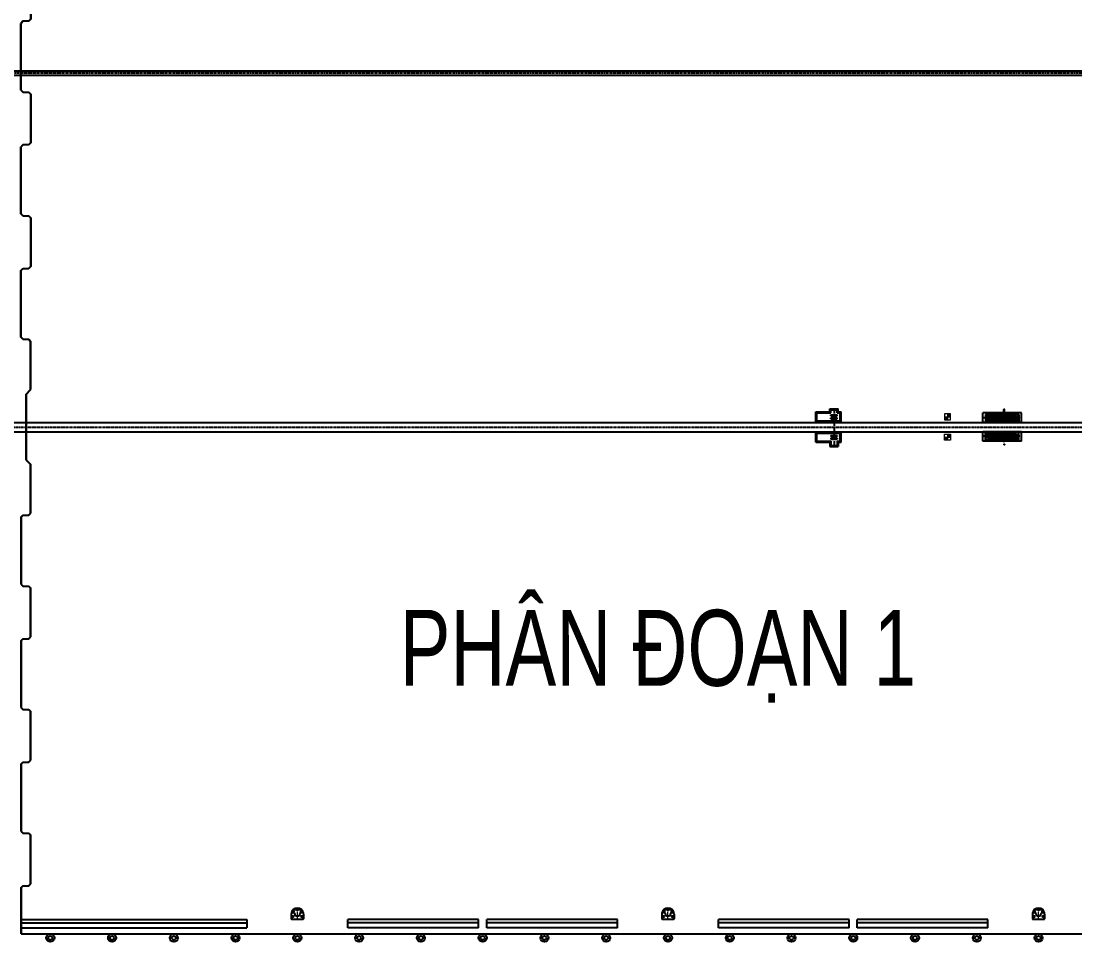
# Model space of a CAD drawing. Extents: x 3412 to 1212600, y 2456 to 246916.
# Drawn here: x 1106291 to 1158328, y 128366 to 173828 of the extents above; entities that cross this region are included whole.
import ezdxf
from ezdxf.enums import TextEntityAlignment as Align

# ---------------------------------------------------------------- set-up
doc = ezdxf.new("R2010")
doc.units = 0
doc.header["$LTSCALE"] = 20
doc.header["$MEASUREMENT"] = 0
doc.linetypes.add('CENTER', pattern=[2, 1.25, -0.25, 0.25, -0.25])
doc.linetypes.add('HIDDEN', pattern=[0.375, 0.25, -0.125])
for name, color, linetype in [('BAO', 7, 'CONTINUOUS'), ('CEN', 1, 'CENTER'), ('FENDER', 4, 'CONTINUOUS'), ('Gochanxe', 6, 'CONTINUOUS'), ('HATCH', 8, 'CONTINUOUS'), ('HIDDEN', 9, 'HIDDEN'), ('KHUAT', 8, 'HIDDEN'), ('PAD', 2, 'CONTINUOUS'), ('Text-Vie', 4, 'CONTINUOUS'), ('THEP', 2, 'CONTINUOUS'), ('TRUC', 1, 'CENTER')]:
    doc.layers.add(name, color=color, linetype=linetype)
doc.styles.add('VNROMANS', font='vn_vni.shx', dxfattribs={"width": 0.75, "bigfont": 'bigfont.shx'})

# ---------------------------------------------------------------- blocks, each defined once
blk = doc.blocks.new('STOWN PIN')
at = {"layer": 'BAO'}
for p, q in [((1013225, 483978), (1013225, 483508)), ((1013225, 483978), (1015125, 483978)), ((1015125, 483978), (1015125, 483508)), ((1013225, 483508), (1015125, 483508)), ((1013355, 483903), (1013355, 483553)), ((1013355, 483903), (1014995, 483903)), ((1013355, 483553), (1014995, 483553)), ((1013475, 483818), (1013475, 483783)), ((1013475, 483818), (1014875, 483818)), ((1013475, 483783), (1014875, 483783)), ((1013475, 483638), (1013475, 483673)), ((1013475, 483673), (1014875, 483673)), ((1013475, 483638), (1014875, 483638)), ((1013575, 483818), (1013575, 483783)), ((1013575, 483638), (1013575, 483673)), ((1013875, 483853), (1013975, 483853)), ((1013875, 483853), (1013875, 483603)), ((1013875, 483603), (1013975, 483603)), ((1013975, 483853), (1013975, 483603)), ((1014375, 483853), (1014475, 483853)), ((1014375, 483853), (1014375, 483603)), ((1014375, 483603), (1014475, 483603)), ((1014475, 483853), (1014475, 483603)), ((1014775, 483818), (1014775, 483783)), ((1014775, 483638), (1014775, 483673)), ((1014875, 483818), (1014875, 483783)), ((1014875, 483638), (1014875, 483673)), ((1014995, 483903), (1014995, 483553)), ((1013225, 483048), (1013225, 482578)), ((1013225, 483048), (1015125, 483048)), ((1013355, 483003), (1014995, 483003)), ((1013355, 482653), (1013355, 483003)), ((1013475, 482918), (1014875, 482918)), ((1013475, 482918), (1013475, 482883)), ((1013575, 482918), (1013575, 482883)), ((1013875, 482703), (1013875, 482953)), ((1013875, 482953), (1013975, 482953)), ((1013975, 482703), (1013975, 482953)), ((1014375, 482703), (1014375, 482953)), ((1014375, 482953), (1014475, 482953)), ((1014475, 482703), (1014475, 482953)), ((1014775, 482918), (1014775, 482883)), ((1014875, 482918), (1014875, 482883)), ((1014995, 482653), (1014995, 483003)), ((1015125, 483048), (1015125, 482578)), ((1013225, 482578), (1015125, 482578)), ((1013355, 482653), (1014995, 482653)), ((1013475, 482883), (1014875, 482883)), ((1013475, 482773), (1014875, 482773)), ((1013475, 482738), (1013475, 482773)), ((1013475, 482738), (1014875, 482738)), ((1013575, 482738), (1013575, 482773)), ((1013875, 482703), (1013975, 482703)), ((1014375, 482703), (1014475, 482703)), ((1014775, 482738), (1014775, 482773)), ((1014875, 482738), (1014875, 482773))]:
    blk.add_line(p, q, dxfattribs=at)
at = {"layer": 'CEN', "ltscale": 0.1}
for p, q in [((1013225, 483728), (1015125, 483728)), ((1013460, 483803), (1013370, 483803)), ((1013460, 483653), (1013370, 483653)), ((1013415, 483848), (1013415, 483759)), ((1013415, 483609), (1013415, 483698)), ((1014075, 483764), (1014075, 483693)), ((1014890, 483803), (1014980, 483803)), ((1014890, 483653), (1014980, 483653)), ((1014935, 483848), (1014935, 483759)), ((1014935, 483609), (1014935, 483698)), ((1013415, 482948), (1013415, 482859)), ((1014935, 482948), (1014935, 482859)), ((1013225, 482828), (1015125, 482828)), ((1013460, 482903), (1013370, 482903)), ((1013460, 482753), (1013370, 482753)), ((1013415, 482709), (1013415, 482798)), ((1014075, 482793), (1014075, 482864)), ((1014890, 482903), (1014980, 482903)), ((1014890, 482753), (1014980, 482753)), ((1014935, 482709), (1014935, 482798))]:
    blk.add_line(p, q, dxfattribs=at)
at = {"layer": 'HIDDEN', "ltscale": 0.2}
for p, q in [((1014055, 483728), (1014055, 484151)), ((1014095, 483728), (1014095, 484151)), ((1014055, 482828), (1014055, 482406)), ((1014095, 482828), (1014095, 482406))]:
    blk.add_line(p, q, dxfattribs=at)
at = {"layer": 'KHUAT'}
for p, q in [((1013690, 483876), (1013780, 483876)), ((1013690, 483876), (1013690, 483786)), ((1013690, 483786), (1013780, 483786)), ((1013690, 483671), (1013780, 483671)), ((1013690, 483671), (1013690, 483581)), ((1013690, 483581), (1013780, 483581)), ((1013780, 483876), (1013780, 483786)), ((1013780, 483671), (1013780, 483581)), ((1014130, 483876), (1014130, 483786)), ((1014130, 483876), (1014220, 483876)), ((1014130, 483786), (1014220, 483786)), ((1014130, 483671), (1014130, 483581)), ((1014130, 483671), (1014220, 483671)), ((1014130, 483581), (1014220, 483581)), ((1014220, 483876), (1014220, 483786)), ((1014220, 483671), (1014220, 483581)), ((1014570, 483876), (1014660, 483876)), ((1014570, 483876), (1014570, 483786)), ((1014570, 483786), (1014660, 483786)), ((1014570, 483671), (1014660, 483671)), ((1014570, 483671), (1014570, 483581)), ((1014570, 483581), (1014660, 483581)), ((1014660, 483876), (1014660, 483786)), ((1014660, 483671), (1014660, 483581)), ((1013690, 482886), (1013690, 482961)), ((1013690, 482961), (1013780, 482961)), ((1013780, 482886), (1013780, 482961)), ((1014130, 482961), (1014220, 482961)), ((1014130, 482886), (1014130, 482961)), ((1014220, 482886), (1014220, 482961)), ((1014570, 482886), (1014570, 482961)), ((1014570, 482961), (1014660, 482961)), ((1014660, 482886), (1014660, 482961)), ((1013690, 482886), (1013780, 482886)), ((1013690, 482771), (1013780, 482771)), ((1013690, 482696), (1013690, 482771)), ((1013690, 482696), (1013780, 482696)), ((1013780, 482696), (1013780, 482771)), ((1014130, 482886), (1014220, 482886)), ((1014130, 482771), (1014220, 482771)), ((1014130, 482696), (1014130, 482771)), ((1014130, 482696), (1014220, 482696)), ((1014220, 482696), (1014220, 482771)), ((1014570, 482886), (1014660, 482886)), ((1014570, 482696), (1014570, 482771)), ((1014570, 482771), (1014660, 482771)), ((1014570, 482696), (1014660, 482696)), ((1014660, 482696), (1014660, 482771))]:
    blk.add_line(p, q, dxfattribs=at)
for centre in [(1014075, 483728), (1014075, 482828)]:
    blk.add_circle(centre, 20, dxfattribs=at)
for centre, radius, start, end in [((1014065, 484145), 12, 33.1948, 146.8053), ((1014085, 484145), 11.9, 33.1802, 146.8198), ((1014085, 484158), 11.9, 213.1802, 326.8198), ((1014065, 482412), 12, 213.1947, 326.8052), ((1014085, 482399), 11.9, 33.1802, 146.8198), ((1014085, 482412), 11.9, 213.1802, 326.8198)]:
    blk.add_arc(centre, radius, start, end, dxfattribs=at)
blk = doc.blocks.new('KHE')
at = {"layer": 'BAO'}
for p, q in [((7378565, 1113151), (7378565, 1119311)), ((7378585, 1113151), (7378585, 1119311)), ((7378565, 1113151), (7378755, 1112961)), ((7378585, 1113151), (7378775, 1112961)), ((7378585, 1113151), (7378775, 1112961)), ((7378755, 1110561), (7378755, 1112961)), ((7378775, 1110561), (7378775, 1112961)), ((7378775, 1110561), (7378775, 1112961)), ((7378755, 1110561), (7378655, 1110461)), ((7378775, 1110561), (7378675, 1110461)), ((7378427, 1110461), (7378327, 1110361)), ((7378327, 1107061), (7378327, 1110361)), ((7378447, 1110461), (7378347, 1110361)), ((7378447, 1110461), (7378347, 1110361)), ((7378347, 1107061), (7378347, 1110361)), ((7378347, 1107061), (7378347, 1110361)), ((7378675, 1110461), (7378427, 1110461)), ((7378327, 1107061), (7378427, 1106961)), ((7378347, 1107061), (7378447, 1106961)), ((7378347, 1107061), (7378447, 1106961)), ((7378427, 1106961), (7378722, 1106961)), ((7378447, 1106961), (7378722, 1106961)), ((7378702, 1106961), (7378802, 1106861)), ((7378722, 1106961), (7378822, 1106861)), ((7378722, 1106961), (7378822, 1106861)), ((7378802, 1106861), (7378802, 1104461)), ((7378822, 1106861), (7378822, 1104461)), ((7378822, 1106861), (7378822, 1104461)), ((7378427, 1104361), (7378327, 1104261)), ((7378327, 1100961), (7378327, 1104261)), ((7378447, 1104361), (7378347, 1104261)), ((7378447, 1104361), (7378347, 1104261)), ((7378347, 1100961), (7378347, 1104261)), ((7378347, 1100961), (7378347, 1104261)), ((7378722, 1104361), (7378427, 1104361)), ((7378722, 1104361), (7378447, 1104361)), ((7378802, 1104461), (7378702, 1104361)), ((7378822, 1104461), (7378722, 1104361)), ((7378822, 1104461), (7378722, 1104361)), ((7378327, 1100961), (7378427, 1100861)), ((7378347, 1100961), (7378447, 1100861)), ((7378347, 1100961), (7378447, 1100861)), ((7378427, 1100861), (7378722, 1100861)), ((7378447, 1100861), (7378722, 1100861)), ((7378702, 1100861), (7378802, 1100761)), ((7378722, 1100861), (7378822, 1100761)), ((7378722, 1100861), (7378822, 1100761)), ((7378802, 1100761), (7378802, 1098361)), ((7378822, 1100761), (7378822, 1098361)), ((7378822, 1100761), (7378822, 1098361)), ((7378427, 1098261), (7378327, 1098161)), ((7378327, 1094861), (7378327, 1098161)), ((7378447, 1098261), (7378347, 1098161)), ((7378447, 1098261), (7378347, 1098161)), ((7378347, 1094861), (7378347, 1098161)), ((7378347, 1094861), (7378347, 1098161)), ((7378722, 1098261), (7378427, 1098261)), ((7378722, 1098261), (7378447, 1098261)), ((7378802, 1098361), (7378702, 1098261)), ((7378822, 1098361), (7378722, 1098261)), ((7378822, 1098361), (7378722, 1098261)), ((7378427, 1094761), (7378327, 1094861)), ((7378447, 1094761), (7378347, 1094861)), ((7378447, 1094761), (7378347, 1094861)), ((7378427, 1094761), (7378722, 1094761)), ((7378447, 1094761), (7378722, 1094761)), ((7378702, 1094761), (7378802, 1094661)), ((7378722, 1094761), (7378822, 1094661)), ((7378722, 1094761), (7378822, 1094661)), ((7378802, 1094661), (7378802, 1092261)), ((7378822, 1094661), (7378822, 1092261)), ((7378822, 1094661), (7378822, 1092261)), ((7378327, 1092061), (7378427, 1092161)), ((7378327, 1088761), (7378327, 1092061)), ((7378347, 1092061), (7378447, 1092161)), ((7378347, 1092061), (7378447, 1092161)), ((7378347, 1088761), (7378347, 1092061)), ((7378347, 1088761), (7378347, 1092061)), ((7378427, 1092161), (7378722, 1092161)), ((7378447, 1092161), (7378722, 1092161)), ((7378802, 1092261), (7378702, 1092161)), ((7378822, 1092261), (7378722, 1092161)), ((7378822, 1092261), (7378722, 1092161)), ((7378427, 1088661), (7378327, 1088761)), ((7378447, 1088661), (7378347, 1088761)), ((7378447, 1088661), (7378347, 1088761)), ((7378427, 1088661), (7378722, 1088661)), ((7378447, 1088661), (7378722, 1088661)), ((7378702, 1088661), (7378802, 1088561)), ((7378722, 1088661), (7378822, 1088561)), ((7378722, 1088661), (7378822, 1088561)), ((7378802, 1086181), (7378802, 1088561)), ((7378822, 1086181), (7378822, 1088561)), ((7378565, 1085943), (7378802, 1086181)), ((7378585, 1085943), (7378822, 1086181)), ((7378565, 1085943), (7378565, 1082718)), ((7378585, 1085943), (7378585, 1082718)), ((7378585, 1085943), (7378585, 1082718)), ((7378565, 1082718), (7378802, 1082481)), ((7378585, 1082718), (7378822, 1082481)), ((7378805, 1080081), (7378802, 1082481)), ((7378825, 1080081), (7378822, 1082481)), ((7378327, 1079881), (7378427, 1079981)), ((7378327, 1079881), (7378327, 1076581)), ((7378347, 1079881), (7378447, 1079981)), ((7378347, 1079881), (7378447, 1079981)), ((7378347, 1079881), (7378347, 1076581)), ((7378347, 1079881), (7378347, 1076581)), ((7378427, 1079981), (7378725, 1079981)), ((7378447, 1079981), (7378722, 1079981)), ((7378705, 1079981), (7378805, 1080081)), ((7378725, 1079981), (7378825, 1080081)), ((7378725, 1079981), (7378825, 1080081)), ((7378327, 1076581), (7378427, 1076481)), ((7378347, 1076581), (7378447, 1076481)), ((7378347, 1076581), (7378447, 1076481)), ((7378427, 1076481), (7378722, 1076481)), ((7378447, 1076481), (7378722, 1076481)), ((7378702, 1076481), (7378802, 1076381)), ((7378722, 1076481), (7378822, 1076381)), ((7378722, 1076481), (7378822, 1076381)), ((7378802, 1073981), (7378802, 1076381)), ((7378822, 1073981), (7378822, 1076381)), ((7378822, 1073981), (7378822, 1076381)), ((7378327, 1073781), (7378427, 1073881)), ((7378327, 1073781), (7378327, 1070481)), ((7378347, 1073781), (7378447, 1073881)), ((7378347, 1073781), (7378447, 1073881)), ((7378347, 1073781), (7378347, 1070481)), ((7378347, 1073781), (7378347, 1070481)), ((7378427, 1073881), (7378722, 1073881)), ((7378447, 1073881), (7378722, 1073881)), ((7378702, 1073881), (7378802, 1073981)), ((7378722, 1073881), (7378822, 1073981)), ((7378722, 1073881), (7378822, 1073981)), ((7378327, 1070481), (7378427, 1070381)), ((7378347, 1070481), (7378447, 1070381)), ((7378347, 1070481), (7378447, 1070381)), ((7378427, 1070381), (7378722, 1070381)), ((7378447, 1070381), (7378722, 1070381)), ((7378702, 1070381), (7378802, 1070281)), ((7378722, 1070381), (7378822, 1070281)), ((7378722, 1070381), (7378822, 1070281)), ((7378802, 1067881), (7378802, 1070281)), ((7378822, 1067881), (7378822, 1070281)), ((7378822, 1067881), (7378822, 1070281)), ((7378702, 1067781), (7378802, 1067881)), ((7378722, 1067781), (7378822, 1067881)), ((7378722, 1067781), (7378822, 1067881)), ((7378327, 1067681), (7378427, 1067781)), ((7378327, 1067681), (7378327, 1064381)), ((7378347, 1067681), (7378447, 1067781)), ((7378347, 1067681), (7378447, 1067781)), ((7378347, 1067681), (7378347, 1064381)), ((7378347, 1067681), (7378347, 1064381)), ((7378427, 1067781), (7378722, 1067781)), ((7378447, 1067781), (7378722, 1067781)), ((7378327, 1064381), (7378427, 1064281)), ((7378347, 1064381), (7378447, 1064281)), ((7378347, 1064381), (7378447, 1064281)), ((7378427, 1064281), (7378722, 1064281)), ((7378447, 1064281), (7378722, 1064281)), ((7378702, 1064281), (7378802, 1064181)), ((7378722, 1064281), (7378822, 1064181)), ((7378722, 1064281), (7378822, 1064181)), ((7378802, 1061781), (7378802, 1064181)), ((7378822, 1061781), (7378822, 1064181)), ((7378822, 1061781), (7378822, 1064181)), ((7378327, 1061581), (7378427, 1061681)), ((7378327, 1061581), (7378327, 1059311)), ((7378347, 1061581), (7378447, 1061681)), ((7378347, 1061581), (7378447, 1061681)), ((7378347, 1061581), (7378347, 1059311)), ((7378347, 1061581), (7378347, 1059311)), ((7378427, 1061681), (7378722, 1061681)), ((7378447, 1061681), (7378722, 1061681)), ((7378702, 1061681), (7378802, 1061781)), ((7378722, 1061681), (7378822, 1061781)), ((7378722, 1061681), (7378822, 1061781))]:
    blk.add_line(p, q, dxfattribs=at)
blk = doc.blocks.new('gochan')
at = {"layer": 'Gochanxe'}
for p, q in [((0, 0), (0, -400)), ((6450, 0), (0, 0)), ((6450, -250), (0, -250)), ((6450, -400), (0, -400)), ((6450, 0), (6450, -400)), ((13300, 0), (6850, 0)), ((6850, 0), (6850, -400)), ((13300, -250), (6850, -250)), ((13300, -400), (6850, -400)), ((13300, 0), (13300, -400))]:
    blk.add_line(p, q, dxfattribs=at)
blk = doc.blocks.new('gcx')
at = {"layer": 'Gochanxe'}
for p, q in [((699773, -59300), (710905, -59300)), ((710905, -59300), (710905, -59700)), ((699773, -59450), (710905, -59450)), ((699773, -59700), (710905, -59700))]:
    blk.add_line(p, q, dxfattribs=at)
at = {"layer": 'Gochanxe', "xscale": -1, "rotation": 180}
for p in [(715905, -59700), (734205, -59700)]:
    blk.add_blockref('gochan', p, dxfattribs=at)

msp = doc.modelspace()

# ---------------------------------------------------------------- hatches: boundary and pattern name
at = {"layer": 'BAO', "linetype": 'ByBlock', "lineweight": 15}
h = msp.add_hatch(color=256, dxfattribs=at)
h.paths.add_polyline_path([(1152183.412, 154435.991), (1152033.412, 154435.991), (1152033.412, 154285.991), (1152183.412, 154285.991)])
h.paths.add_polyline_path([(1152033.412, 154285.991), (1151883.412, 154285.991), (1151883.412, 154135.991), (1152033.412, 154135.991)])
h = msp.add_hatch(color=256, dxfattribs=at)
h.paths.add_polyline_path([(1152183.412, 153435.991), (1152033.412, 153435.991), (1152033.412, 153285.991), (1152183.412, 153285.991)])
h.paths.add_polyline_path([(1152033.412, 153285.991), (1151883.412, 153285.991), (1151883.412, 153135.991), (1152033.412, 153135.991)])

# ---------------------------------------------------------------- linework, layer by layer
at = {"layer": 'BAO'}
for p, q in [((1010380.912, 171365.991), (1203386.173, 171365.991)), ((1010380.912, 171165.991), (1203671.283, 171165.991)), ((1146223.412, 154690.991), (1146643.412, 154690.991)), ((1146223.412, 154540.991), (1146223.412, 154690.991)), ((1146273.412, 154640.991), (1146223.412, 154690.991)), ((1146273.412, 154490.991), (1146273.412, 154640.991)), ((1146273.412, 154640.991), (1146593.412, 154640.991)), ((1146593.412, 154640.991), (1146643.412, 154690.991)), ((1146593.412, 154490.991), (1146593.412, 154640.991)), ((1146643.412, 154540.991), (1146643.412, 154690.991)), ((1145533.412, 154540.991), (1146223.412, 154540.991)), ((1145533.412, 154065.991), (1145533.412, 154540.991)), ((1145583.412, 154490.991), (1145533.412, 154540.991)), ((1145583.412, 154015.991), (1145533.412, 154065.991)), ((1145583.412, 154490.991), (1146273.412, 154490.991)), ((1145583.412, 154015.991), (1145583.412, 154490.991)), ((1145583.412, 154090.991), (1146733.412, 154090.991)), ((1146223.412, 154540.991), (1146273.412, 154490.991)), ((1146273.412, 154335.991), (1146273.412, 154385.991)), ((1146273.412, 154385.991), (1146593.412, 154385.991)), ((1146273.412, 154335.991), (1146593.412, 154335.991)), ((1146273.412, 154245.991), (1146593.412, 154245.991)), ((1146273.412, 154195.991), (1146273.412, 154245.991)), ((1146273.412, 154195.991), (1146593.412, 154195.991)), ((1146643.412, 154540.991), (1146593.412, 154490.991)), ((1146593.412, 154490.991), (1146733.412, 154490.991)), ((1146593.412, 154335.991), (1146593.412, 154385.991)), ((1146593.412, 154195.991), (1146593.412, 154245.991)), ((1146643.412, 154540.991), (1146783.412, 154540.991)), ((1146733.412, 154015.991), (1146733.412, 154490.991)), ((1146783.412, 154065.991), (1146733.412, 154015.991)), ((1146783.412, 154065.991), (1146783.412, 154540.991)), ((1010380.912, 154015.991), (1203200.851, 154015.991)), ((1010380.912, 153555.991), (1203856.604, 153555.991)), ((1145583.412, 153555.991), (1145533.412, 153505.991)), ((1145583.412, 154015.991), (1146733.412, 154015.991)), ((1145583.412, 153555.991), (1146733.412, 153555.991)), ((1145583.412, 153080.991), (1145583.412, 153555.991)), ((1146783.412, 153505.991), (1146733.412, 153555.991)), ((1146733.412, 153080.991), (1146733.412, 153555.991)), ((1145533.412, 153030.991), (1145533.412, 153505.991)), ((1145583.412, 153080.991), (1145533.412, 153030.991)), ((1145533.412, 153030.991), (1146223.412, 153030.991)), ((1145583.412, 153480.991), (1146733.412, 153480.991)), ((1145583.412, 153080.991), (1146273.412, 153080.991)), ((1146273.412, 153080.991), (1146223.412, 153030.991)), ((1146223.412, 153030.991), (1146223.412, 152830.991)), ((1146273.412, 153375.991), (1146593.412, 153375.991)), ((1146273.412, 153375.991), (1146273.412, 153325.991)), ((1146273.412, 153325.991), (1146593.412, 153325.991)), ((1146273.412, 153235.991), (1146273.412, 153185.991)), ((1146273.412, 153235.991), (1146593.412, 153235.991)), ((1146273.412, 153185.991), (1146593.412, 153185.991)), ((1146273.412, 153080.991), (1146273.412, 152880.991)), ((1146593.412, 153375.991), (1146593.412, 153325.991)), ((1146593.412, 153235.991), (1146593.412, 153185.991)), ((1146643.412, 153030.991), (1146593.412, 153080.991)), ((1146593.412, 153080.991), (1146733.412, 153080.991)), ((1146593.412, 153080.991), (1146593.412, 152880.991)), ((1146643.412, 153030.991), (1146783.412, 153030.991)), ((1146643.412, 153030.991), (1146643.412, 152830.991)), ((1146733.412, 153080.991), (1146783.412, 153030.991)), ((1146783.412, 153030.991), (1146783.412, 153505.991)), ((1146273.412, 152880.991), (1146223.412, 152830.991)), ((1146223.412, 152830.991), (1146643.412, 152830.991)), ((1146273.412, 152880.991), (1146593.412, 152880.991)), ((1146593.412, 152880.991), (1146643.412, 152830.991))]:
    msp.add_line(p, q, dxfattribs=at)
at = {"layer": 'BAO', "color": 2, "linetype": 'ByBlock', "lineweight": 15}
for p, q in [((1151883.412, 154285.991), (1152183.412, 154285.991)), ((1152033.412, 154435.991), (1152033.412, 154135.991)), ((1151883.412, 153285.991), (1152183.412, 153285.991)), ((1152033.412, 153435.991), (1152033.412, 153135.991))]:
    msp.add_line(p, q, dxfattribs=at)
at = {"layer": 'BAO', "ltscale": 0.003}
msp.add_line((1106300.912, 128765.991), (1206028.642, 128765.991), dxfattribs=at)
at = {"layer": 'BAO', "color": 2, "linetype": 'ByBlock', "lineweight": 15}
for points in [[(1151883.412, 154135.991), (1152183.412, 154135.991), (1152183.412, 154435.991), (1151883.412, 154435.991)], [(1151883.412, 153435.991), (1152183.412, 153435.991), (1152183.412, 153135.991), (1151883.412, 153135.991)]]:
    msp.add_lwpolyline(points, close=True, dxfattribs=at)
at = {"layer": 'BAO', "color": 8}
for centre in [(1119696.127, 129618.991), (1120170.127, 129618.991), (1137996.412, 129618.991), (1138470.412, 129618.991), (1156296.462, 129618.991), (1156770.462, 129618.991)]:
    msp.add_circle(centre, 18.919, dxfattribs=at)
for centre, radius, start, end in [((1119731.127, 129859.991), 42.863, 329.5282249, 141.5535495), ((1119731.127, 129859.991), 18.919, 341.8161611, 145.0703332), ((1119933.127, 129971.994), 42.863, 194.8045644, 345.1954356), ((1119933.127, 129971.994), 18.919, 215.374626, 324.625374), ((1120135.127, 129859.991), 42.863, 38.4464505, 210.4717751), ((1120135.127, 129859.991), 18.919, 34.9296668, 198.1838389), ((1138031.412, 129859.991), 42.863, 329.5282249, 141.5535495), ((1138031.412, 129859.991), 18.919, 341.8161611, 145.0703332), ((1138233.412, 129971.994), 42.863, 194.8045644, 345.1954356), ((1138233.412, 129971.994), 18.919, 215.374626, 324.625374), ((1138435.412, 129859.991), 42.863, 38.4464505, 210.4717751), ((1138435.412, 129859.991), 18.919, 34.9296668, 198.1838389), ((1156331.462, 129859.991), 42.863, 329.5282249, 141.5535495), ((1156331.462, 129859.991), 18.919, 341.8161611, 145.0703332), ((1156533.462, 129971.994), 42.863, 194.8045644, 345.1954356), ((1156533.462, 129971.994), 18.919, 215.374626, 324.625374), ((1156735.462, 129859.991), 42.863, 38.4464505, 210.4717751), ((1156735.462, 129859.991), 18.919, 34.9296668, 198.1838389)]:
    msp.add_arc(centre, radius, start, end, dxfattribs=at)
at = {"layer": 'FENDER', "color": 7}
for p, q in [((1119633.127, 129735.991), (1119633.127, 129502.011)), ((1119737.002, 129960.991), (1120129.253, 129960.991)), ((1120233.127, 129735.991), (1120233.127, 129502.011)), ((1137933.412, 129735.991), (1137933.412, 129502.011)), ((1138037.286, 129960.991), (1138429.537, 129960.991)), ((1138533.412, 129735.991), (1138533.412, 129502.011)), ((1156233.462, 129735.991), (1156233.462, 129502.011)), ((1156337.336, 129960.991), (1156729.587, 129960.991)), ((1156833.462, 129735.991), (1156833.462, 129502.011)), ((1119639.147, 129495.991), (1120227.107, 129495.991)), ((1137939.432, 129495.991), (1138527.391, 129495.991)), ((1156239.482, 129495.991), (1156827.441, 129495.991))]:
    msp.add_line(p, q, dxfattribs=at)
for centre in [(1119696.127, 129618.991), (1120170.127, 129618.991), (1137996.412, 129618.991), (1138470.412, 129618.991), (1156296.462, 129618.991), (1156770.462, 129618.991)]:
    msp.add_circle(centre, 42.863, dxfattribs=at)
for centre, radius, start, end in [((1119933.127, 129735.991), 300, 144.3210839, 180), ((1119731.127, 129859.991), 42.863, 141.5360723, 329.5498403), ((1119737.002, 129913.367), 47.625, 90, 251.7786015), ((1119731.127, 129859.991), 18.919, 145.0703332, 341.8161611), ((1119676.637, 129747.811), 128.625, 5.7766075, 69.2964738), ((1119933.127, 129735.991), 300, 48.5733438, 131.4266562), ((1119933.127, 129765.991), 128.625, 182.3319593, 357.6680407), ((1119933.127, 129971.994), 42.863, 345.1954356, 194.8045644), ((1119933.127, 129971.994), 18.919, 324.625374, 215.374626), ((1120189.617, 129747.811), 128.625, 109.3622704, 174.2233925), ((1120135.127, 129859.991), 42.863, 210.4501597, 38.4639277), ((1120135.127, 129859.991), 18.919, 198.1838389, 34.9296668), ((1120129.253, 129913.367), 47.625, 291.8443981, 90), ((1119933.127, 129735.991), 300, 0, 35.6789161), ((1138233.412, 129735.991), 300, 144.3210839, 180), ((1138031.412, 129859.991), 42.863, 141.5360723, 329.5498403), ((1138037.286, 129913.367), 47.625, 90, 251.7786015), ((1138031.412, 129859.991), 18.919, 145.0703332, 341.8161611), ((1137976.921, 129747.811), 128.625, 5.7766075, 69.2964738), ((1138233.412, 129735.991), 300, 48.5733438, 131.4266562), ((1138233.412, 129765.991), 128.625, 182.3319593, 357.6680407), ((1138233.412, 129971.994), 42.863, 345.1954356, 194.8045644), ((1138233.412, 129971.994), 18.919, 324.625374, 215.374626), ((1138489.902, 129747.811), 128.625, 109.3622704, 174.2233925), ((1138435.412, 129859.991), 42.863, 210.4501597, 38.4639277), ((1138435.412, 129859.991), 18.919, 198.1838389, 34.9296668), ((1138429.537, 129913.367), 47.625, 291.8443981, 90), ((1138233.412, 129735.991), 300, 0, 35.6789161), ((1156533.462, 129735.991), 300, 144.3210839, 180), ((1156331.462, 129859.991), 42.863, 141.5360723, 329.5498403), ((1156337.336, 129913.367), 47.625, 90, 251.7786015), ((1156331.462, 129859.991), 18.919, 145.0703332, 341.8161611), ((1156276.971, 129747.811), 128.625, 5.7766075, 69.2964738), ((1156533.462, 129735.991), 300, 48.5733438, 131.4266562), ((1156533.462, 129765.991), 128.625, 182.3319593, 357.6680407), ((1156533.462, 129971.994), 42.863, 345.1954356, 194.8045644), ((1156533.462, 129971.994), 18.919, 324.625374, 215.374626), ((1156789.952, 129747.811), 128.625, 109.3622704, 174.2233925), ((1156735.462, 129859.991), 42.863, 210.4501597, 38.4639277), ((1156735.462, 129859.991), 18.919, 198.1838389, 34.9296668), ((1156729.587, 129913.367), 47.625, 291.8443981, 90), ((1156533.462, 129735.991), 300, 0, 35.6789161), ((1119639.147, 129502.011), 6.02, 180, 270), ((1120227.107, 129502.011), 6.02, 270, 0), ((1137939.432, 129502.011), 6.02, 180, 270), ((1138527.391, 129502.011), 6.02, 270, 0), ((1156239.482, 129502.011), 6.02, 180, 270), ((1156827.441, 129502.011), 6.02, 270, 0)]:
    msp.add_arc(centre, radius, start, end, dxfattribs=at)
at = {"layer": 'FENDER', "color": 7, "linetype": 'HIDDEN'}
for centre, radius, start, end in [((1119731.127, 129859.991), 42.863, 141.5360723, 141.5360723), ((1119933.127, 129971.994), 18.919, 324.625374, 324.625374), ((1120135.127, 129859.991), 42.863, 210.4501597, 210.4501597), ((1138031.412, 129859.991), 42.863, 141.5360723, 141.5360723), ((1138233.412, 129971.994), 18.919, 324.625374, 324.625374), ((1138435.412, 129859.991), 42.863, 210.4501597, 210.4501597), ((1156331.462, 129859.991), 42.863, 141.5360723, 141.5360723), ((1156533.462, 129971.994), 18.919, 324.625374, 324.625374), ((1156735.462, 129859.991), 42.863, 210.4501597, 210.4501597)]:
    msp.add_arc(centre, radius, start, end, dxfattribs=at)
at = {"layer": 'PAD'}
for centre, radius in [((1107733.642, 128565.991), 200), ((1107733.642, 128565.991), 100), ((1110783.642, 128565.991), 200), ((1110783.642, 128565.991), 100), ((1113833.642, 128565.991), 200), ((1113833.642, 128565.991), 100), ((1116883.642, 128565.991), 200), ((1116883.642, 128565.991), 100), ((1119933.642, 128565.991), 200), ((1119933.642, 128565.991), 100), ((1122983.642, 128565.991), 200), ((1122983.642, 128565.991), 100), ((1126033.642, 128565.991), 200), ((1126033.642, 128565.991), 100), ((1129083.642, 128565.991), 200), ((1129083.642, 128565.991), 100), ((1132133.642, 128565.991), 200), ((1132133.642, 128565.991), 100), ((1135183.642, 128565.991), 200), ((1135183.642, 128565.991), 100), ((1138233.642, 128565.991), 200), ((1138233.642, 128565.991), 100), ((1141283.642, 128565.991), 200), ((1141283.642, 128565.991), 100), ((1144333.642, 128565.991), 200), ((1144333.642, 128565.991), 100), ((1147383.642, 128565.991), 200), ((1147383.642, 128565.991), 100), ((1150433.642, 128565.991), 200), ((1150433.642, 128565.991), 100), ((1153483.642, 128565.991), 200), ((1153483.642, 128565.991), 100), ((1156533.642, 128565.991), 200), ((1156533.642, 128565.991), 100)]:
    msp.add_circle(centre, radius, dxfattribs=at)
at = {"layer": 'TRUC', "ltscale": 0.05}
for p, q in [((1010380.912, 171265.991), (1202686.228, 171265.991)), ((1006538.412, 153785.991), (1203528.728, 153785.991))]:
    msp.add_line(p, q, dxfattribs=at)
at = {"layer": 'TRUC', "ltscale": 8}
msp.add_line((1146433.412, 154690.991), (1146433.412, 152830.991), dxfattribs=at)
at = {"layer": 'TRUC', "lineweight": 5, "ltscale": 15}
for p, q in [((1119639.688, 129618.991), (1119752.566, 129618.991)), ((1119787.566, 129859.991), (1119674.688, 129859.991)), ((1119696.127, 129562.552), (1119696.127, 129675.43)), ((1119731.127, 129803.552), (1119731.127, 129916.43)), ((1119989.566, 129971.944), (1119876.688, 129971.944)), ((1119933.127, 129474.921), (1119933.127, 130057.062)), ((1120078.664, 129859.991), (1120191.542, 129859.991)), ((1120226.566, 129618.991), (1120113.688, 129618.991)), ((1120135.127, 129803.552), (1120135.127, 129916.43)), ((1120170.127, 129562.552), (1120170.127, 129675.43)), ((1137939.973, 129618.991), (1138052.85, 129618.991)), ((1138087.85, 129859.991), (1137974.973, 129859.991)), ((1137996.412, 129562.552), (1137996.412, 129675.43)), ((1138031.412, 129803.552), (1138031.412, 129916.43)), ((1138289.85, 129971.944), (1138176.973, 129971.944)), ((1138233.412, 129474.921), (1138233.412, 130057.062)), ((1138378.948, 129859.991), (1138491.826, 129859.991)), ((1138526.85, 129618.991), (1138413.973, 129618.991)), ((1138435.412, 129803.552), (1138435.412, 129916.43)), ((1138470.412, 129562.552), (1138470.412, 129675.43)), ((1156240.023, 129618.991), (1156352.9, 129618.991)), ((1156387.9, 129859.991), (1156275.023, 129859.991)), ((1156296.462, 129562.552), (1156296.462, 129675.43)), ((1156331.462, 129803.552), (1156331.462, 129916.43)), ((1156589.9, 129971.944), (1156477.023, 129971.944)), ((1156533.462, 129474.921), (1156533.462, 130057.062)), ((1156678.998, 129859.991), (1156791.876, 129859.991)), ((1156826.9, 129618.991), (1156714.023, 129618.991)), ((1156735.462, 129803.552), (1156735.462, 129916.43)), ((1156770.462, 129562.552), (1156770.462, 129675.43))]:
    msp.add_line(p, q, dxfattribs=at)

# ---------------------------------------------------------------- block references
at = {"layer": 'Gochanxe', "color": 4}
msp.add_blockref('gcx', (406528.412, 188765.991), dxfattribs=at)
at = {"layer": 'HATCH'}
msp.add_blockref('KHE', (-6272046.145, -930544.712), dxfattribs=at)
at = {"layer": 'THEP', "rotation": 180}
msp.add_blockref('STOWN PIN', (2168908.355, 637064.466), dxfattribs=at)

# ---------------------------------------------------------------- texts
at = {"layer": 'Text-Vie', "style": 'VNROMANS', "width": 0.75}
msp.add_text('PHAÂN ÑOAÏN 1', height=3750, dxfattribs=at).set_placement((1137733.166, 142977.341), align=Align.MIDDLE)

doc.saveas('drawing.dxf')
